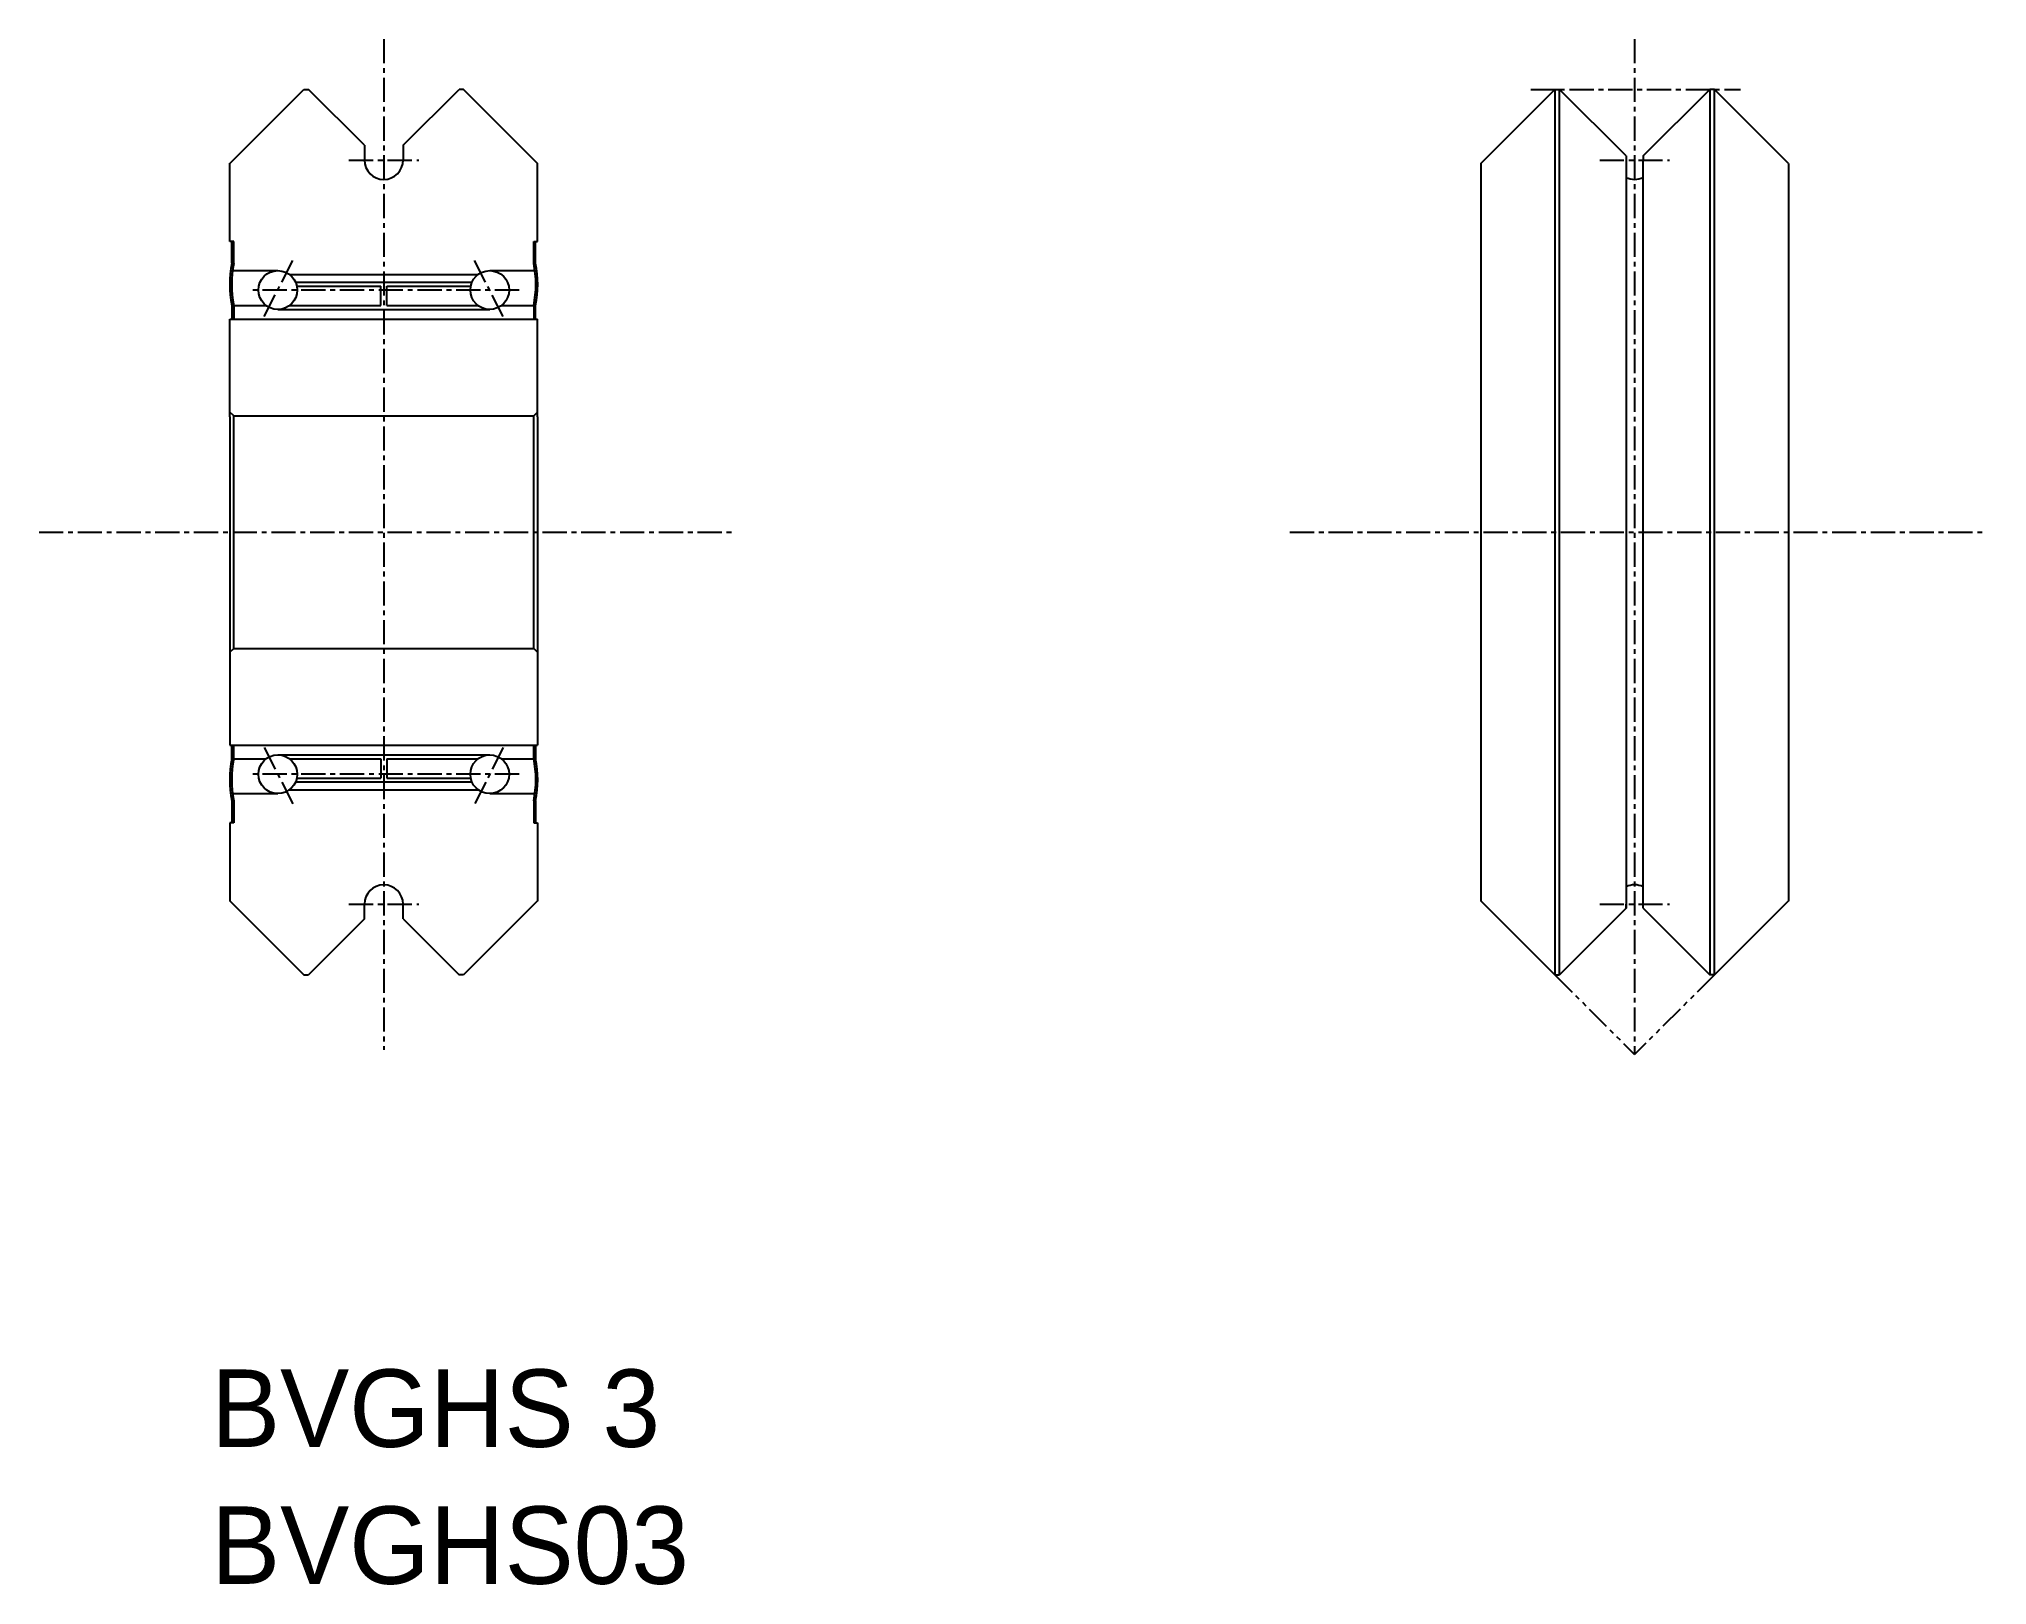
# Model space of a CAD drawing. Extents: x 1 to 102, y 80 to 160.
import ezdxf

# ---------------------------------------------------------------- set-up
doc = ezdxf.new("R2010")
doc.units = 0
doc.linetypes.add('CENTER', pattern=[2, 1.25, -0.25, 0.25, -0.25])
doc.linetypes.add('PHANTOM', pattern=[2.5, 1.25, -0.25, 0.25, -0.25, 0.25, -0.25])
doc.layers.get('0').update_dxf_attribs({"linetype": 'CONTINUOUS'})
doc.layers.add('CENTER', color=1, linetype='CENTER')

msp = doc.modelspace()

# ---------------------------------------------------------------- linework, layer by layer
at = {"color": 7, "linetype": 'CONTINUOUS'}
for p, q in [((10.98, 153.11), (14.8, 156.93)), ((14.8, 156.93), (15.03, 156.93)), ((17.92, 154.05), (15.03, 156.93)), ((19.92, 154.05), (22.81, 156.93)), ((23.03, 156.93), (22.81, 156.93)), ((26.86, 153.11), (23.03, 156.93)), ((75.56, 153.11), (79.39, 156.93)), ((79.39, 156.93), (79.62, 156.93)), ((79.39, 156.93), (79.39, 111.21)), ((83.06, 153.49), (79.62, 156.93)), ((79.62, 111.21), (79.62, 156.93)), ((83.95, 153.49), (87.39, 156.93)), ((87.62, 156.93), (87.39, 156.93)), ((87.39, 156.93), (87.39, 111.21)), ((91.44, 153.11), (87.62, 156.93)), ((87.62, 111.21), (87.62, 156.93)), ((17.92, 154.05), (17.92, 153.28)), ((19.92, 154.05), (19.92, 153.28)), ((10.98, 149.07), (10.98, 153.12)), ((26.86, 149.07), (26.86, 153.12)), ((75.56, 153.11), (75.56, 115.02)), ((83.06, 153.49), (83.06, 153.28)), ((83.06, 153.49), (83.06, 114.66)), ((83.95, 153.49), (83.95, 153.28)), ((83.95, 114.86), (83.95, 153.28)), ((91.44, 153.11), (91.44, 115.02)), ((11.18, 149.07), (10.98, 149.07)), ((11.08, 147.95), (11.08, 149.07)), ((11.18, 147.95), (11.18, 149.07)), ((26.66, 149.07), (26.86, 149.07)), ((26.66, 147.95), (26.66, 149.07)), ((26.76, 147.95), (26.76, 149.07)), ((11.12, 147.57), (13.45, 147.57)), ((14.05, 147.37), (23.79, 147.37)), ((14.37, 146.97), (23.47, 146.97)), ((24.39, 147.57), (26.72, 147.57)), ((14.43, 146.77), (18.77, 146.77)), ((18.77, 145.77), (18.77, 146.77)), ((18.92, 146.08), (18.92, 146.08)), ((19.07, 146.77), (23.41, 146.77)), ((19.07, 145.77), (19.07, 146.77)), ((10.98, 145.07), (26.86, 145.07)), ((10.98, 140.03), (10.98, 145.07)), ((11.08, 145.77), (11.08, 145.07)), ((11.18, 145.77), (12.85, 145.77)), ((11.18, 145.77), (11.18, 145.07)), ((13.45, 145.57), (24.39, 145.57)), ((14.05, 145.77), (18.77, 145.77)), ((19.07, 145.77), (23.79, 145.77)), ((24.99, 145.77), (26.66, 145.77)), ((26.66, 145.77), (26.66, 145.07)), ((26.76, 145.07), (26.76, 145.77)), ((26.86, 140.03), (26.86, 145.07)), ((11.18, 140.07), (10.98, 140.27)), ((10.98, 140.03), (10.98, 127.79)), ((11.18, 140.07), (26.66, 140.07)), ((11.18, 128.07), (11.18, 140.07)), ((26.66, 140.07), (26.86, 140.27)), ((26.66, 128.07), (26.66, 140.07)), ((26.86, 140.03), (26.86, 128.11)), ((10.98, 128.11), (10.98, 123.07)), ((11.18, 128.07), (10.98, 127.87)), ((11.18, 128.07), (26.66, 128.07)), ((26.66, 128.07), (26.86, 127.87)), ((26.86, 128.11), (26.86, 123.07)), ((10.98, 123.07), (26.86, 123.07)), ((11.08, 122.37), (11.08, 123.07)), ((11.18, 122.37), (11.18, 123.07)), ((26.66, 122.37), (26.66, 123.07)), ((26.76, 123.07), (26.76, 122.37)), ((11.18, 122.37), (12.85, 122.37)), ((13.45, 122.57), (24.39, 122.57)), ((14.05, 122.37), (18.77, 122.37)), ((18.77, 122.37), (18.77, 121.37)), ((18.92, 122.06), (18.92, 122.06)), ((19.07, 122.37), (23.79, 122.37)), ((19.07, 122.37), (19.07, 121.37)), ((24.99, 122.37), (26.66, 122.37)), ((14.05, 120.77), (23.79, 120.77)), ((14.37, 121.17), (23.47, 121.17)), ((14.43, 121.37), (18.77, 121.37)), ((19.07, 121.37), (23.41, 121.37)), ((11.08, 120.2), (11.08, 119.07)), ((11.14, 120.57), (13.45, 120.57)), ((11.18, 120.2), (11.18, 119.07)), ((24.39, 120.57), (26.69, 120.57)), ((26.66, 120.2), (26.66, 119.07)), ((26.76, 120.2), (26.76, 119.07)), ((10.98, 119.07), (10.98, 115.02)), ((11.18, 119.07), (10.98, 119.07)), ((26.66, 119.07), (26.86, 119.07)), ((26.86, 119.07), (26.86, 115.02)), ((10.98, 115.04), (14.8, 111.21)), ((17.92, 114.1), (17.92, 114.86)), ((19.92, 114.1), (19.92, 114.86)), ((26.86, 115.04), (23.03, 111.21)), ((75.56, 115.04), (79.39, 111.21)), ((83.06, 114.66), (83.06, 114.86)), ((83.95, 114.65), (83.95, 114.86)), ((91.44, 115.04), (87.62, 111.21)), ((17.92, 114.1), (15.03, 111.21)), ((19.92, 114.1), (22.81, 111.21)), ((83.06, 114.66), (79.62, 111.21)), ((83.95, 114.65), (87.39, 111.21)), ((14.8, 111.21), (15.03, 111.21)), ((23.03, 111.21), (22.81, 111.21)), ((79.39, 111.21), (79.62, 111.21)), ((87.62, 111.21), (87.39, 111.21))]:
    msp.add_line(p, q, dxfattribs=at)
at = {"color": 3, "linetype": 'PHANTOM'}
for p in [(79.39, 111.21), (87.62, 111.21)]:
    msp.add_line(p, (83.5, 107.1), dxfattribs=at)
at = {"color": 7, "linetype": 'CONTINUOUS'}
for centre in [(13.45, 146.57), (24.39, 146.57), (13.45, 121.57), (24.39, 121.57)]:
    msp.add_circle(centre, 1, dxfattribs=at)
for centre, radius, start, end in [((18.92, 153.28), 1, 180, 0), ((83.5, 153.28), 1, 243.7388, 296.5216), ((16.53, 146.86), 5.56, 168.7145, 191.2855), ((16.63, 146.86), 5.56, 168.7145, 191.2855), ((21.21, 146.86), 5.56, 348.7145, 11.2855), ((21.31, 146.86), 5.56, 348.7145, 11.2855), ((16.53, 121.29), 5.56, 168.7145, 191.2855), ((16.63, 121.29), 5.56, 168.7145, 191.2855), ((21.21, 121.29), 5.56, 348.7145, 11.2855), ((21.31, 121.29), 5.56, 348.7145, 11.2855), ((18.92, 114.86), 1, 0, 180), ((83.5, 114.86), 1, 63.4784, 116.2612)]:
    msp.add_arc(centre, radius, start, end, dxfattribs=at)
at = {"layer": 'CENTER', "color": 1, "linetype": 'CENTER'}
for p, q in [((18.92, 159.53), (18.92, 107.35)), ((83.5, 159.53), (83.5, 107.1)), ((78.14, 156.93), (88.97, 156.93)), ((17.12, 153.28), (20.73, 153.28)), ((81.7, 153.28), (85.31, 153.28)), ((12.75, 145.2), (14.26, 148.17)), ((25.09, 145.2), (23.57, 148.17)), ((25.91, 146.57), (11.93, 146.57)), ((1.12, 134.07), (37.12, 134.07)), ((65.7, 134.07), (101.7, 134.07)), ((12.75, 122.95), (14.26, 119.97)), ((25.09, 122.95), (23.57, 119.97)), ((25.91, 121.57), (11.93, 121.57)), ((17.12, 114.86), (20.73, 114.86)), ((81.7, 114.86), (85.31, 114.86))]:
    msp.add_line(p, q, dxfattribs=at)

# ---------------------------------------------------------------- texts
at = {"color": 7, "linetype": 'CONTINUOUS'}
for s, p in [('BVGHS 3', (10, 86.84)), ('BVGHS03', (10, 79.77))]:
    msp.add_text(s, height=4, dxfattribs=at).set_placement(p)

doc.saveas('drawing.dxf')
